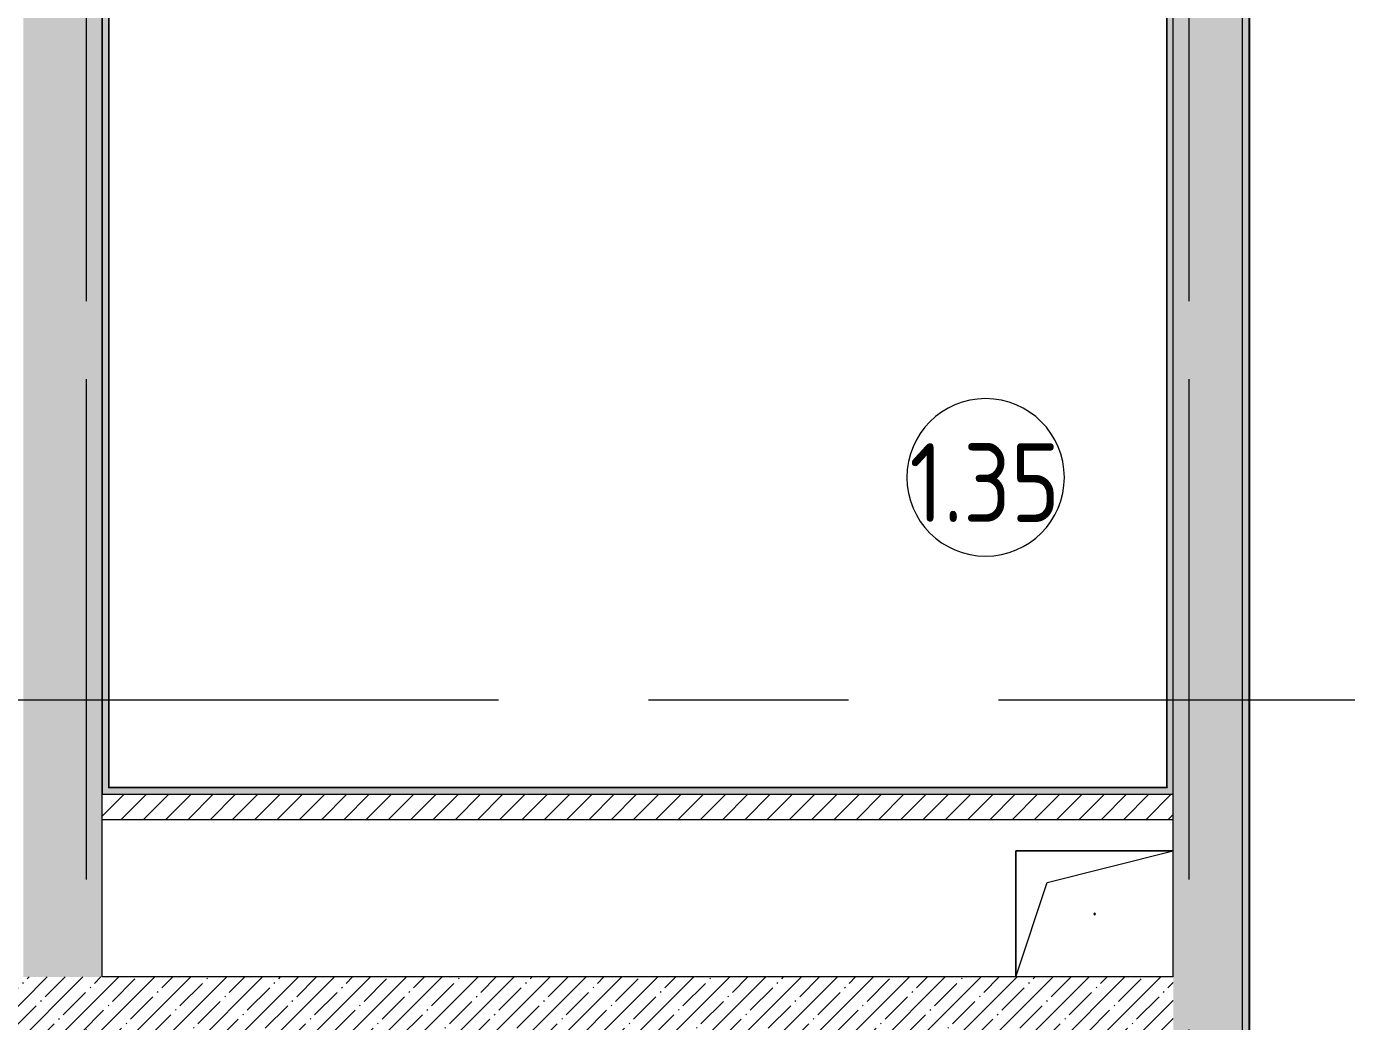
# Model space of a CAD drawing. Header units: millimetres. Extents: x 81494 to 296443, y -8553 to 29000.
# Drawn here: x 89169 to 93360, y 17128 to 20287 of the extents above; entities that cross this region are included whole.
import ezdxf

# ---------------------------------------------------------------- set-up
doc = ezdxf.new("R2010")
doc.units = ezdxf.units.MM
doc.linetypes.add('Осевая', pattern=[3175, 635, -476.25, 1587.5, -476.25])
for name, color, linetype, lineweight in [('A-AREA-IDEN', 7, 'Continuous', 9), ('A-GENM', 7, 'Continuous', 9), ('A-WALL', 7, 'Continuous', 9), ('I-WALL', 7, 'Continuous', 9), ('Оси', 7, 'Continuous', 9), ('Оси-2', 7, 'Осевая', 9)]:
    doc.layers.add(name, color=color, linetype=linetype, lineweight=lineweight)
doc.layers.add('A-WALL-1', color=9, linetype='Continuous', lineweight=9, true_color=0x808080)
doc.layers.add('A-WALL-FNSH-1', color=9, linetype='Continuous', lineweight=9, true_color=0x808080)
doc.styles.add('GOST Common_1', font='GOST_Common.ttf', dxfattribs={"width": 0.9, "height": 250})
pattern_1 = [(45, (0, 0), (-57.024626, 57.024626), []), (45, (57.025, 0), (-57.024626, 57.024626), [100.806, -20.161, 3.353, -16.808])]
pattern_2 = [(0, (0, 0), (121.92, 30.48), [10.058, -81.382, 10.058, -81.382, -487.68]), (0, (0, 0), (121.92, 30.48), [-182.88, 10.058, -172.822, 10.058, -81.382, -213.36]), (0, (0, 0), (121.92, 30.48), [-457.2, 10.058, -50.902, 10.058, -142.342]), (120, (45.72, 15.24), (-87.356454, 90.345817), [10.058, -81.382, 10.058, -81.382, -487.68]), (120, (45.72, 15.24), (-87.356454, 90.345817), [-182.88, 10.058, -172.822, 10.058, -81.382, -213.36]), (120, (45.72, 15.24), (-87.356454, 90.345817), [-457.2, 10.058, -50.902, 10.058, -142.342]), (240, (60.96, 76.2), (-34.563546, -120.825817), [10.058, -81.382, 10.058, -81.382, -487.68]), (240, (60.96, 76.2), (-34.563546, -120.825817), [-182.88, 10.058, -172.822, 10.058, -81.382, -213.36]), (240, (60.96, 76.2), (-34.563546, -120.825817), [-457.2, 10.058, -50.902, 10.058, -142.342])]

# ---------------------------------------------------------------- blocks, each defined once
blk = doc.blocks.new('GM_Отверстие прямоугольное _в плите_ - Отверстие-21716050-План расстановки мебели и оборудования 1 этажа в осях 23_1-33')
at = {"layer": 'A-GENM'}
for p, q in [((-250, -200), (-250, 200)), ((-250, 200), (250, 200)), ((250, 200), (-250, 200)), ((-250, 200), (-250, -200)), ((-150, 100), (250, 200)), ((-250, -200), (-150, 100))]:
    blk.add_line(p, q, dxfattribs=at)
for start, end in [(360, 180), (180, 360)]:
    blk.add_arc((0, 0), 2.5, start, end, dxfattribs=at)
blk = doc.blocks.new('Марка_Помещения - Номер-25198446-План расстановки мебели и оборудования 1 этажа в осях 23_1-33')
at = {"layer": 'A-AREA-IDEN'}
for start, end in [(360, 180), (180, 360)]:
    blk.add_arc((0, 0), 2.5, start, end, dxfattribs=at)

msp = doc.modelspace()

# ---------------------------------------------------------------- hatches: boundary and pattern name
at = {"layer": 'I-WALL'}
h = msp.add_hatch(dxfattribs=at)
h.set_pattern_fill('FP_2', color=256, style=0, pattern_type=2)
h.set_pattern_definition(pattern_1)
h.paths.add_polyline_path([(89410, 17270), (89410, 27100), (89160, 27100), (89160, 17270), (89321.1, 17270)])
h = msp.add_hatch(dxfattribs=at)
h.set_pattern_fill('FP_67', color=256, style=0, pattern_type=2)
h.set_pattern_definition(pattern_2)
h.paths.add_polyline_path([(89430, 17850), (89430, 26830), (89410, 26830), (89410, 17850)])
h = msp.add_hatch(dxfattribs=at)
h.set_pattern_fill('FP_67', color=256, style=0, pattern_type=2)
h.set_pattern_definition(pattern_2)
h.paths.add_polyline_path([(92790, 17870), (92810, 17870), (92810, 23350), (92790, 23350), (92790, 17871)])
h.paths.add_polyline_path([(92790, 25050), (92810, 25050), (92810, 26850), (92790, 26850), (92790, 25348.6)])
h = msp.add_hatch(dxfattribs=at)
h.set_pattern_fill('FP_2', color=256, style=0, pattern_type=2)
h.set_pattern_definition(pattern_1)
h.paths.add_polyline_path([(92810, 13620), (93000, 13620), (93000, 13628), (93030, 13628), (93030, 21150), (92810, 21150), (92810, 14765.1)])
h = msp.add_hatch(dxfattribs=at)
h.set_pattern_fill('FP_67', color=256, style=0, pattern_type=2)
h.set_pattern_definition(pattern_2)
h.paths.add_polyline_path([(93030, 13640), (93050, 13641), (93050, 21130), (93030, 21130), (93030, 14765.1)])
h = msp.add_hatch(dxfattribs=at)
h.set_pattern_fill('FP_67', color=256, style=0, pattern_type=2)
h.set_pattern_definition(pattern_2)
h.paths.add_polyline_path([(92810, 17850), (92810, 17870), (89430, 17870), (89430, 17850), (92752.5, 17850)])
h = msp.add_hatch(dxfattribs=at)
h.set_pattern_fill('FP_3', color=256, style=0, pattern_type=2)
h.set_pattern_definition([(45, (0, 0), (-35.35534, 35.35534), [])])
h.paths.add_polyline_path([(92810, 17770), (92810, 17850), (89410, 17850), (89410, 17770), (92752.5, 17770)])
h = msp.add_hatch(dxfattribs=at)
h.set_pattern_fill('FP_2', color=256, style=0, pattern_type=2)
h.set_pattern_definition(pattern_1)
h.paths.add_polyline_path([(92752.5, 17050), (92810, 17050), (92810, 17270), (86490, 17270), (86490, 17050), (90910, 17050)])

# ---------------------------------------------------------------- linework, layer by layer
at = {"layer": 'A-WALL'}
for p, q in [((89430, 26830), (89430, 17870)), ((89431, 17871), (89430, 17871)), ((92790, 17870), (89430, 17870)), ((92789, 17871), (92790, 17871))]:
    msp.add_line(p, q, dxfattribs=at)
at = {"layer": 'A-WALL-1'}
for p, q in [((89410, 17270), (89410, 26850)), ((89410, 26850), (89410, 17850)), ((92810, 17270), (92810, 23350)), ((93030, 13628), (93030, 21150)), ((92790, 17871), (92790, 17870)), ((89410, 17850), (92810, 17850)), ((89410, 17770), (92810, 17770)), ((92810, 17270), (89410, 17270))]:
    msp.add_line(p, q, dxfattribs=at)
at = {"layer": 'A-WALL-FNSH-1'}
for p, q in [((92790, 17871), (92790, 23350)), ((93050, 21130), (93050, 13653)), ((92789, 17872), (92789, 17871))]:
    msp.add_line(p, q, dxfattribs=at)
at = {"layer": 'I-WALL'}
for p, q in [((92789, 17872), (92789, 26412.5)), ((89431, 22108.5), (89431, 17870.5)), ((93051, 13630), (93051, 21130)), ((93052, 21130), (93052, 13630)), ((89430, 17872), (92789, 17872)), ((89431, 17870.5), (89430, 17870.5)), ((92789, 17871), (89431, 17871))]:
    msp.add_line(p, q, dxfattribs=at)
at = {"layer": 'Оси'}
for p, q in [((89360, 19415.1), (89360, 21915.1)), ((92860, 19415.1), (92860, 21915.1))]:
    msp.add_line(p, q, dxfattribs=at)
at = {"layer": 'Оси-2'}
for p, q in [((89360, 593.7), (89360, 19415.1)), ((92860, 593.7), (92860, 19415.1)), ((84793.9, 18150), (122455, 18150))]:
    msp.add_line(p, q, dxfattribs=at)

# ---------------------------------------------------------------- block references
at = {"layer": 'A-AREA-IDEN', "xscale": 99.99999999999993, "yscale": 99.99999999999993, "zscale": 99.99999999999993}
msp.add_blockref('Марка_Помещения - Номер-25198446-План расстановки мебели и оборудования 1 этажа в осях 23_1-33', (92214.2, 18855.9), dxfattribs=at)
at = {"layer": 'A-GENM'}
msp.add_blockref('GM_Отверстие прямоугольное _в плите_ - Отверстие-21716050-План расстановки мебели и оборудования 1 этажа в осях 23_1-33', (92560, 17470), dxfattribs=at)

# ---------------------------------------------------------------- texts
at = {"layer": 'A-AREA-IDEN', "insert": (91972.3, 18964.4), "char_height": 250, "width": 606.076, "attachment_point": 1, "style": 'GOST Common_1'}
msp.add_mtext('1.35', dxfattribs=at)

doc.saveas('drawing.dxf')
